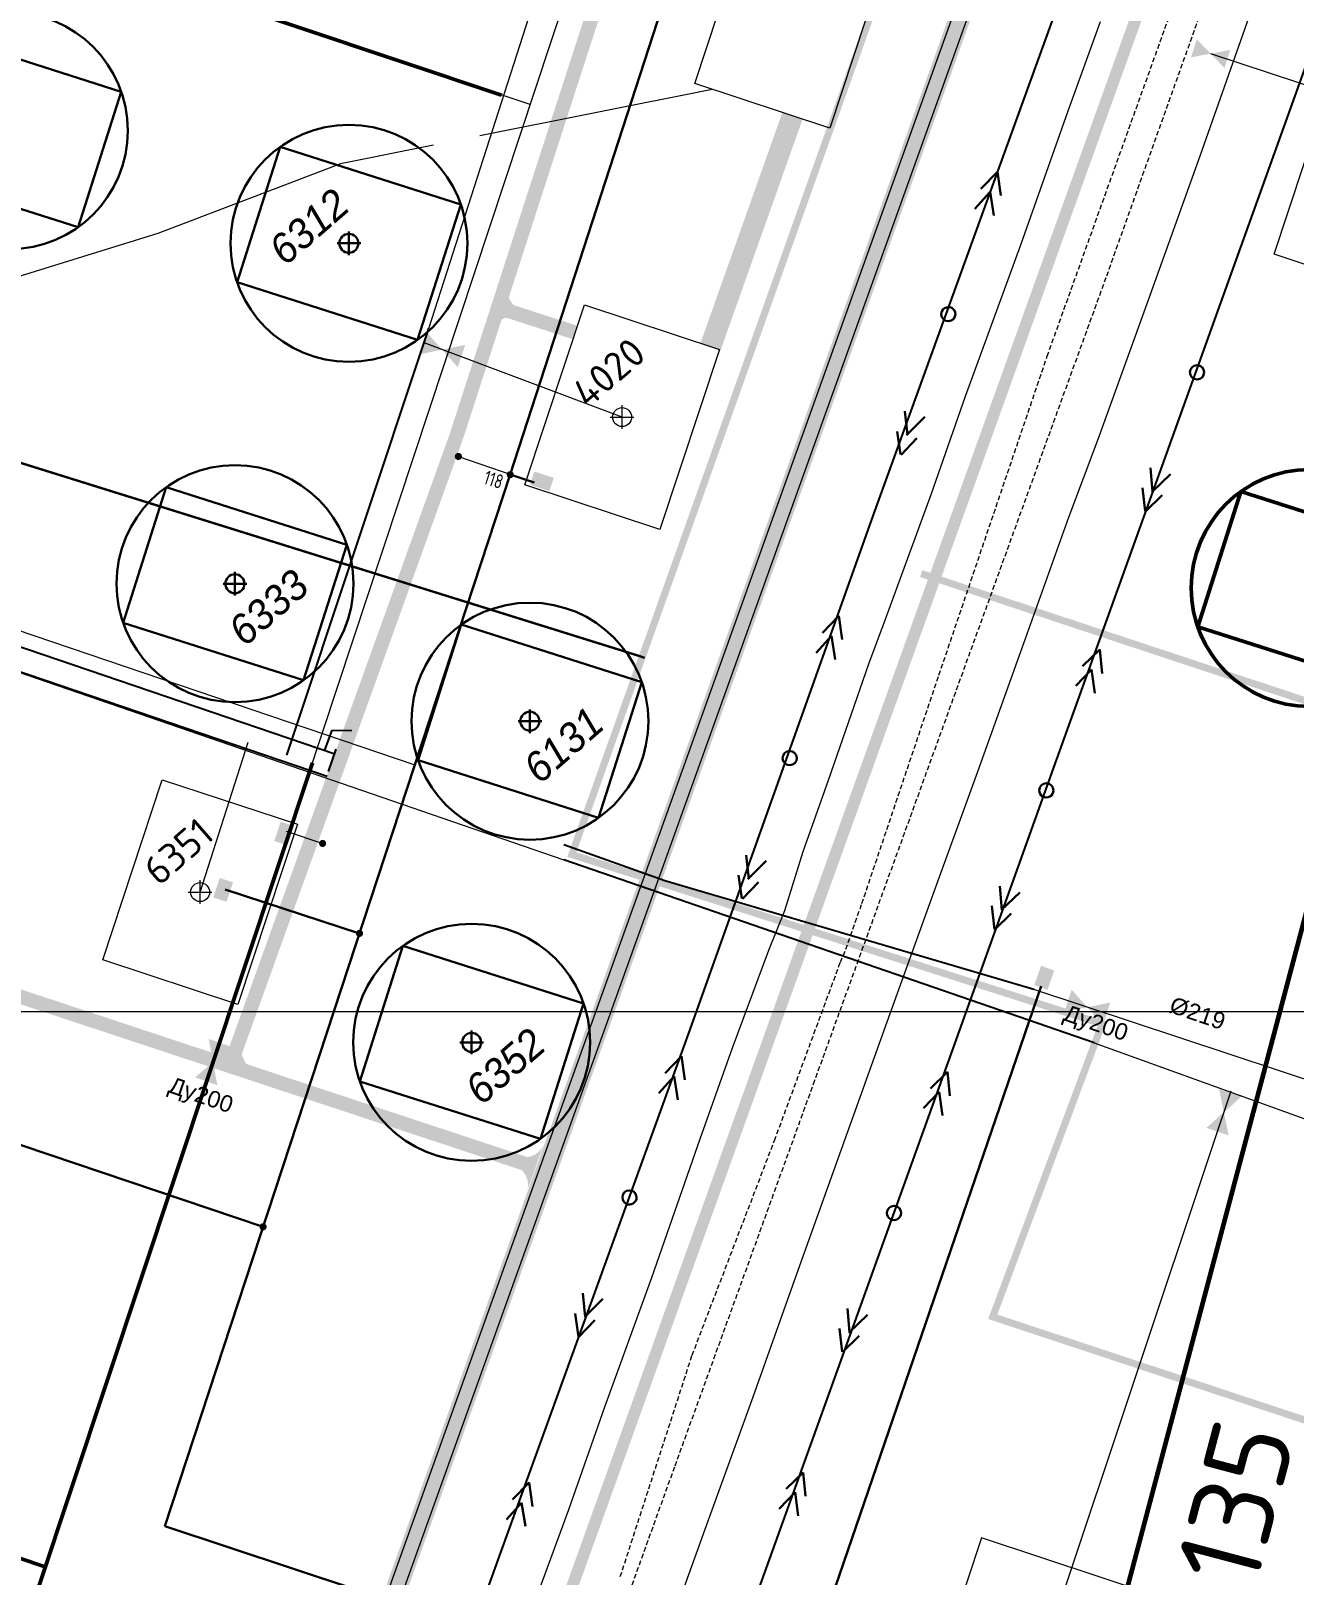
# Model space of a CAD drawing. Header units: millimetres. Extents: x 519 to 9564855, y -810 to 5021775.
# Drawn here: x 9522351 to 9522884, y 5000762 to 5001414 of the extents above; entities that cross this region are included whole.
import ezdxf
from ezdxf.enums import TextEntityAlignment as Align

# ---------------------------------------------------------------- set-up
doc = ezdxf.new("R2010")
doc.units = ezdxf.units.MM
doc.header["$LTSCALE"] = 2
doc.header["$MEASUREMENT"] = 0
doc.header["$PDMODE"] = 2
doc.header["$PDSIZE"] = 5
for name, pattern in [('1', [0]), ('92051501$0$GROUND1', [60, 50, -10]), ('92051501$0$GROUND2', [35, 25, -10]), ('DASHED2', [9.525, 6.35, -3.175]), ('Podzemka', [5, 2, -1, 2])]:
    doc.linetypes.add(name, pattern=pattern)
for name, color, linetype, lineweight in [('200 скв. на 2010 год', 61, 'Continuous', 0), ('WELLS(drilled after 2000y)', 6, 'Continuous', 40), ('Водопровод', 5, 'Continuous', 30), ('Новый водовод', 5, 'g_122_vpr', 30), ('Оптиковолоконный кабель', 220, 'CAB6', 20), ('Скважины на 2026', 222, 'Continuous', 50), ('Скважины от Геологов', 253, 'Continuous', 30), ('СНГ_трубопроводы', 244, 'Continuous', 50), ('Эл.низ', 1, 'Continuous', 13), ('Электро', 1, 'Continuous', 30), ('Электроснаб', 1, 'Continuous', 18), ('Электроснабжене', 1, 'Continuous', 18)]:
    doc.layers.add(name, color=color, linetype=linetype, lineweight=lineweight)
for name, color, linetype in [('AL_PIP_CRUDE OIL', 210, 'Continuous'), ('Existing roads', 41, 'Continuous'), ('GRID_PULKOVO', 7, 'Continuous'), ('OilColl&Flowlines', 3, 'Continuous'), ('ROAD_ASF', 9, 'Continuous'), ('ROAD_FIELD', 255, '92051501$0$GROUND2'), ('ROAD_GROUND', 9, 'Continuous'), ('SEA_COST', 4, 'Continuous'), ('stage 7.frame', 7, 'Continuous'), ('Координаты', 7, 'Continuous'), ('МГ-земельный участок', 7, 'Continuous'), ('Скважины 2017г', 221, 'Continuous'), ('Скважины на 2013 год.', 21, '1'), ('Скважины на 2014 год', 70, 'Continuous'), ('Эл.выс.', 1, 'Continuous')]:
    doc.layers.add(name, color=color, linetype=linetype)
doc.styles.add('92051501$0$STANDARD', font='simplex.shx')
doc.styles.add('Arial', font='arial.ttf', dxfattribs={"height": 30})
doc.styles.add('Elect', font='isocpeur.ttf')
doc.styles.add('Line_GUGK', font='')
doc.styles.get("Standard").update_dxf_attribs({"font": 'isocpeur.ttf', "width": 0.5})
doc.styles.get('Line_GUGK').set_extended_font_data('Bm431', italic=True)
doc.linetypes.add('CAB', pattern='A,0.7,-0.43403,["K",Standard,S=0.9,R=0,X=-0.4,Y=-0.3],-0.8', length=1.93403)
doc.linetypes.add('CAB6', pattern='A,0.9,-0.9,["6",Standard,S=0.9,R=0,X=-0.8,Y=-0.4],11', length=12.8)
doc.linetypes.add('g_122_vpr', pattern='A,2,-2,3,-0.6,["Впр",Line_GUGK,S=2,R=0,X=0,Y=-1],-6.4,3,-2,8,-2,8,-2,6', length=45)
doc.linetypes.add('WTR_LINE', pattern='A,0.5,-0.2,["W",92051501$0$STANDARD,S=0.1,R=0,X=-0.1,Y=-0.05],-0.05', length=0.75)

msp = doc.modelspace()

# ---------------------------------------------------------------- hatches: boundary and pattern name
at = {"layer": 'Existing roads', "lineweight": 0}
h = msp.add_hatch(color=256, dxfattribs=at)
h.paths.add_polyline_path([(9522555.47472, 5001295.09199), (9522555.94246, 5001296.72192, -0.155118741), (9522550.99121, 5001306.04848), (9522548.09791, 5001297.53925)])
h.paths.add_polyline_path([(9522555.02511, 5001293.52525), (9522555.47472, 5001295.09199), (9522548.09791, 5001297.53925), (9522545.12334, 5001288.791, -0.161550784)])
h = msp.add_hatch(color=256, dxfattribs=at)
edge = h.paths.add_edge_path()
edge.add_line((9522560.55076, 5000938.63161), (9522471.90229, 5000967.96379))
edge.add_line((9522471.90229, 5000967.96379), (9522451.01595, 5000974.8747))
edge.add_line((9522451.01595, 5000974.8747), (9522322.25128, 5001017.4806))
edge.add_arc((9522322.87954, 5001019.37935), 2, 161.69155595, 251.69155596, ccw=False)
edge.add_line((9522320.98078, 5001020.00762), (9522317.83946, 5001010.51383))
edge.add_arc((9522319.73822, 5001009.88556), 2, 71.69155597, 161.69155597, ccw=False)
edge.add_line((9522320.36648, 5001011.78432), (9522558.14489, 5000933.10775))
edge.add_arc((9522552.20881, 5000926.88588), 8.59935, -22.4720387, 46.34664439, ccw=False)
edge.add_line((9522560.15518, 5000923.59893), (9522567.58717, 5000944.31285))
edge.add_arc((9522559.42357, 5000947.22572), 8.66771, 277.47221486, 340.36301355, ccw=False)
h = msp.add_hatch(color=256, dxfattribs=at)
h.paths.add_polyline_path([(9522437.73356, 5000985.50469), (9522436.10363, 5000985.97243, -0.155118741), (9522426.77707, 5000981.02118), (9522435.28629, 5000978.12788)])
h.paths.add_polyline_path([(9522439.3003, 5000985.05508), (9522437.73356, 5000985.50469), (9522435.28629, 5000978.12788), (9522444.03455, 5000975.15331, -0.161550784)])
at = {"layer": 'Электро'}
for points in [[(9522563.4574, 5001227.81728), (9522561.65826, 5001222.18624), (9522569.86754, 5001219.56334), (9522571.66668, 5001225.19438)], [(9522774.49887, 5001011.15351), (9522780.08107, 5001009.2081), (9522782.91721, 5001017.34617), (9522777.33501, 5001019.29158)]]:
    msp.add_hatch(color=256, dxfattribs=at).paths.add_polyline_path(points)
at = {"layer": 'Электро', "ltscale": 0.5}
msp.add_hatch(color=256, dxfattribs=at).paths.add_polyline_path([(9522427.9592, 5001048.17421), (9522433.57143, 5001046.31722), (9522436.27866, 5001054.49908), (9522430.66643, 5001056.35606)])
at = {"layer": 'Электроснаб', "linetype": 'ByBlock', "lineweight": 0}
for points in [[(9522563.4574, 5001227.81728), (9522561.65826, 5001222.18624), (9522569.86754, 5001219.56334), (9522571.66668, 5001225.19438)], [(9522774.49887, 5001011.15351), (9522780.08107, 5001009.2081), (9522782.91721, 5001017.34617), (9522777.33501, 5001019.29158)]]:
    msp.add_hatch(color=1, dxfattribs=at).paths.add_polyline_path(points)
at = {"layer": 'Электроснаб', "linetype": 'ByBlock', "lineweight": 0, "ltscale": 0.5}
msp.add_hatch(color=1, dxfattribs=at).paths.add_polyline_path([(9522453.71627, 5001071.96074), (9522459.3285, 5001070.10376), (9522462.03573, 5001078.28562), (9522456.4235, 5001080.1426)])
at = {"layer": 'Электроснабжене', "linetype": 'ByBlock', "lineweight": 0}
for points in [[(9522563.4574, 5001227.81728), (9522561.65826, 5001222.18624), (9522569.86754, 5001219.56334), (9522571.66668, 5001225.19438)], [(9522774.49887, 5001011.15351), (9522780.08107, 5001009.2081), (9522782.91721, 5001017.34617), (9522777.33501, 5001019.29158)]]:
    msp.add_hatch(color=1, dxfattribs=at).paths.add_polyline_path(points)
at = {"layer": 'Электроснабжене', "linetype": 'ByBlock', "lineweight": 0, "ltscale": 0.5}
msp.add_hatch(color=1, dxfattribs=at).paths.add_polyline_path([(9522453.71627, 5001071.96074), (9522459.3285, 5001070.10376), (9522462.03573, 5001078.28562), (9522456.4235, 5001080.1426)])

# ---------------------------------------------------------------- linework, layer by layer
at = {"layer": 'AL_PIP_CRUDE OIL', "lineweight": 60, "const_width": 5}
msp.add_lwpolyline([(9523408.96955, 5008589.07215), (9522866.96955, 5008436.07215), (9522326.96955, 5007087.07215), (9522313.96594, 5006750.08943), (9522363.50455, 5006330.19015), (9523532.73502, 5003851.53167), (9523509.9659, 5003501.17422), (9523544.63322, 5003488.85485), (9523203.95221, 5002551.92724), (9523207.94138, 5002504.46778), (9521587.24018, 4997999.63007), (9523708.12981, 4995731.08727), (9526814.15531, 4995451.17542), (9528489.4409, 4995215.37355), (9528594.43514, 4995358.95224), (9530593.64001, 4995059.64331), (9530879.24426, 4994914.43479), (9530977.35799, 4994842.68501), (9531002.94658, 4994841.81396), (9531002.94658, 4994841.81396), (9531002.94648, 4994841.81391)], dxfattribs=at)
at = {"layer": 'Existing roads', "color": 8}
for p, q in [((9521812.41168, 5001324.93274, 2.46753), (9522475.99484, 5001099.33144, -19.00934)), ((9522173.38093, 5001212.7744, -9.16162), (9522479.21215, 5001108.79961, -19.05985))]:
    msp.add_line(p, q, dxfattribs=at)
at = {"layer": 'Existing roads', "linetype": 'ByBlock', "lineweight": 0, "const_width": 6, "flags": 128}
for points in [[(9522530.5957, 5001242.76622), (9522781.10905, 5002016.92933)], [(9522580.31287, 5001286.6009), (9522548.14829, 5001297.00911)], [(9522530.5957, 5001242.76622), (9522435.34571, 5000977.98608)]]:
    msp.add_lwpolyline(points, dxfattribs=at)
at = {"layer": 'GRID_PULKOVO', "lineweight": 0}
msp.add_line((9519000, 5001000), (9533000, 5001000), dxfattribs=at)
at = {"layer": 'OilColl&Flowlines', "linetype": 'ByBlock', "lineweight": 0}
for p, q in [((9522518.99012, 5001288.22242, -26.066), (9522754.81798, 5002023.42241)), ((9521813.95534, 5001325.99438, 2.37346), (9522575.97735, 5001064.06201)), ((9522600.5, 5001250.8), (9522516.92887, 5001282.07468, -26.066)), ((9522799.78042, 5000986.75038), (9524065.21851, 5000529.78924)), ((9522849.63878, 5000943.07438), (9522857.56069, 5000966.53843)), ((9522780.8, 5000736.9), (9522849.63878, 5000943.07438))]:
    msp.add_line(p, q, dxfattribs=at)
at = {"layer": 'OilColl&Flowlines', "color": 3, "lineweight": 0}
msp.add_line((9522848.91722, 5001404.11817), (9523334.12601, 5001244.73593), dxfattribs=at)
msp.add_line((9522848.91722, 5001404.11817), (9523334.12601, 5001244.73593), dxfattribs=at)
at = {"layer": 'OilColl&Flowlines', "linetype": 'ByBlock', "lineweight": -2, "ltscale": 50}
msp.add_line((9522459.01687, 5001108.13404, -13.50053), (9522518.99012, 5001288.22242, -26.066), dxfattribs=at)
at = {"layer": 'OilColl&Flowlines'}
for p, q in [((9522618.49596, 5001055.17873), (9522575.9493, 5001070.4107)), ((9522799.78042, 5000986.75038), (9522575.97735, 5001064.06201)), ((9522774.28292, 5001009.29588), (9522618.49596, 5001055.17873))]:
    msp.add_line(p, q, dxfattribs=at)
at = {"layer": 'OilColl&Flowlines', "color": 3, "lineweight": 0}
msp.add_lwpolyline([(9522855.97064, 5001401.86386, 8, 0, 0), (9522848.91722, 5001404.11817, 0, 8, 0), (9522841.85834, 5001406.37421, 8, 8, 0)], format="xyseb", dxfattribs=at)
msp.add_lwpolyline([(9522855.97064, 5001401.86386, 8, 0, 0), (9522848.91722, 5001404.11817, 0, 8, 0), (9522841.85834, 5001406.37421, 8, 8, 0)], format="xyseb", dxfattribs=at)
at = {"layer": 'OilColl&Flowlines', "linetype": 'ByBlock', "lineweight": 0}
for points in [[(9522517.93339, 5001286.64249, -23.69234), (9522524.53914, 5001279.2267, -23.69234), (9522514.81401, 5001277.21385, -23.69234)], [(9522534.26428, 5001281.23955, -23.69234), (9522531.14489, 5001271.81091, -23.69234), (9522524.53914, 5001279.2267, -23.69234)], [(9522856.50602, 5000947.79103), (9522847.07749, 5000950.91076), (9522854.49352, 5000957.51624)]]:
    msp.add_solid(points, dxfattribs=at)
at = {"layer": 'OilColl&Flowlines', "color": 5, "linetype": 'ByBlock', "lineweight": 0}
for points in [[(9522435.38275, 5000985.19181), (9522426.01292, 5000988.48363), (9522427.84703, 5000978.72321)], [(9522429.68114, 5000968.96278), (9522427.84703, 5000978.72321), (9522420.31131, 5000972.25461)]]:
    msp.add_solid(points, dxfattribs=at)
at = {"layer": 'OilColl&Flowlines', "color": 3, "lineweight": 0}
msp.add_solid([(9522861.90955, 5000964.12172), (9522854.49352, 5000957.51624), (9522852.48102, 5000967.24145)], dxfattribs=at)
at = {"layer": 'ROAD_ASF', "lineweight": 0}
for points in [[(9521737.23529, 4997056.36456), (9521526.30791, 4997406.20512), (9521491.42617, 4997522.40996), (9521494.64376, 4997784.54227), (9521557.42562, 4998123.62451), (9523181.91284, 5002651.278), (9523567.30412, 5002471.17809), (9525869.16882, 5001381.54446), (9525963.92258, 5001333.47903), (9526128.60686, 5001261.79325), (9526517.55757, 5001074.97311), (9527241.30336, 5000725.10977), (9527302.0959, 5000699.32947), (9527474.32311, 5000617.56906), (9528116.89056, 5000310.63684)], [(9521742.137, 4997059.855), (9521531.837, 4997408.655), (9521497.437, 4997523.255), (9521500.637, 4997783.955), (9521563.237, 4998122.055), (9523185.337, 5002643.055), (9523564.737, 5002465.755), (9525866.52759, 5001376.15646), (9525961.36584, 5001328.04817), (9526126.10975, 5001256.33643), (9526514.94624, 5001069.57117), (9527238.82495, 5000719.64358), (9527299.637, 5000693.855), (9527471.737, 5000612.155), (9528114.237, 5000305.255)]]:
    msp.add_lwpolyline(points, dxfattribs=at)
at = {"layer": 'ROAD_FIELD', "color": 8, "linetype": '92051501$0$GROUND1', "lineweight": 0}
msp.add_lwpolyline([(9522638.58262, 5001389.07384), (9522638.537, 5001389.055), (9522481.64981, 5001357.63068), (9522404.537, 5001328.255), (9522135.437, 5001244.855), (9521999.137, 5001200.055), (9521911.537, 5001172.655), (9521835.32632, 5001156.93158), (9521699.937, 5001124.355), (9521619.937, 5001137.955), (9521566.037, 5001137.055), (9521485.137, 5001121.155), (9521432.737, 5001019.455)], dxfattribs=at)
at = {"layer": 'ROAD_GROUND', "color": 8, "lineweight": 0, "const_width": 9}
msp.add_lwpolyline([(9521739.68614, 4997058.10978), (9521529.07245, 4997407.43006), (9521494.43159, 4997522.83248), (9521497.64038, 4997784.24863), (9521560.33131, 4998122.83976), (9523183.62492, 5002647.1665), (9523566.02728, 5002468.46336), (9525867.84821, 5001378.85046), (9525962.64421, 5001330.7636), (9526127.3583, 5001259.06484), (9526516.25529, 5001072.2705), (9527240.06415, 5000722.37668), (9527300.86645, 5000696.59224), (9527473.0333, 5000614.86048), (9528115.56378, 5000307.94592)], dxfattribs=at)
at = {"layer": 'SEA_COST', "color": 253, "lineweight": 0, "ltscale": 0.1, "true_color": 0xacadaf, "const_width": 9, "flags": 128}
msp.add_lwpolyline([(9522637.86488, 5001280.57721), (9522672.4189, 5001377.87803)], dxfattribs=at)
at = {"layer": 'WELLS(drilled after 2000y)', "color": 0, "linetype": 'ByBlock', "lineweight": 0, "elevation": 0, "flags": 128}
msp.add_lwpolyline([(9522641.56634, 5001279.35246), (9522616.42576, 5001203.37194), (9522559.44036, 5001222.22737), (9522584.58094, 5001298.2079)], close=True, dxfattribs=at)
at = {"layer": 'WELLS(drilled after 2000y)', "color": 0, "linetype": 'ByBlock', "lineweight": 0}
msp.add_lwpolyline([(9522733.38202, 5000720.97759), (9522809.36254, 5000695.83701), (9522828.21798, 5000752.82241), (9522752.23745, 5000777.96299)], close=True, dxfattribs=at)
msp.add_circle((9522600.5, 5001250.8), 4, dxfattribs=at)
at = {"layer": 'WELLS(drilled after 2000y)', "color": 0, "linetype": 'ByBlock', "lineweight": 0, "ltscale": 80}
msp.add_point((9522600.5, 5001250.8), dxfattribs=at)
at = {"layer": 'Водопровод', "linetype": 'Podzemka', "lineweight": 0, "ltscale": 0.5}
for points in [[(9523287.57403, 5002560.18314), (9523267.74785, 5002519.19376), (9523213.7992, 5002448.85055), (9522925.75003, 5001648.31239), (9522804.67134, 5001309.53515), (9522681.72707, 5000970.89784), (9522622.59147, 5000807.85975), (9522513.00737, 5000504.47537), (9522403.94187, 5000200.85612), (9522254.80091, 4999779.05222), (9522178.51673, 4999560.22213), (9522137.14645, 4999446.58254), (9522097.24809, 4999335.61045), (9521983.01089, 4999027.64625), (9521905.71837, 4998818.33445), (9521836.21669, 4998606.06054), (9521625.75636, 4998013.62134), (9521655.21382, 4997975.84167), (9521809.05861, 4997801.17492), (9522321.28486, 4997251.24444)], [(9522599.74394, 5000761.63315), (9522630.0643, 5000855.05802), (9522664.82085, 5000945.62265), (9522692.65785, 5001020.81447), (9522694.97943, 5001026.3152), (9522701.72632, 5001045.59986), (9522734.24581, 5001141.9798), (9522779.9178, 5001276.44575), (9522841.94445, 5001448.98665), (9522894.26159, 5001591.99571), (9522916.86256, 5001654.38056), (9522948.39366, 5001740.17434), (9522981.75401, 5001832.83426), (9523006.51815, 5001900.85634), (9523034.00347, 5001978.42048), (9523062.87913, 5002057.75748), (9523088.31621, 5002125.67438)]]:
    msp.add_lwpolyline(points, dxfattribs=at)
at = {"layer": 'Координаты'}
for p, q in [((9522475.03286, 5001110.22046, -18.92459), (9522478.07933, 5001118.68917, -18.92459)), ((9522478.07933, 5001118.68917, -18.92459), (9522486.45711, 5001118.62066, -6.4824)), ((9522476.61152, 5001101.2703, -21.3828), (9522479.82882, 5001110.73848, -21.43331))]:
    msp.add_line(p, q, dxfattribs=at)
at = {"layer": 'МГ-земельный участок', "color": 0, "linetype": 'DASHED2', "lineweight": 25, "ltscale": 5, "const_width": 2}
msp.add_lwpolyline([(9522167.80801, 4999999.48247), (9521654, 5002362), (9522840, 5002532), (9525642, 5002155), (9528521, 5002235), (9531281, 5003464), (9533105, 5001043), (9546614, 4998215), (9544978, 4995525), (9543652, 4996420), (9539605, 4995735), (9529554.6705, 4998798.09585), (9529554.71722, 4998845.23995), (9529525.402, 4998845.269), (9529525.36994, 4998882.97318), (9529309.91997, 4998882.84552), (9526935, 5000017), (9526935, 4999132), (9522906, 5001105), (9522683.367, 5000265.06642), (9522496, 5000315)], close=True, dxfattribs=at)
at = {"layer": 'Новый водовод', "color": 5, "linetype": 'WTR_LINE', "lineweight": 0, "ltscale": 40}
for points, const_width in [([(9522948.4, 5002102.54), (9522579.30404, 5001066.25219), (9522803.12057, 5000994.80708), (9522756.95, 5000871.24), (9524314.11, 5000356)], 3), ([(9522288.28, 5001249.69), (9522608.14, 5001149.88), (9522610.03944, 5001149.20585)], 1), ([(9522726.76162, 5001184.77028), (9524258.65271, 5000677.86962)], 3)]:
    msp.add_lwpolyline(points, dxfattribs=dict(at, const_width=const_width))
at = {"layer": 'Оптиковолоконный кабель', "color": 6, "linetype": 'CAB', "lineweight": 0, "elevation": -25.9952}
msp.add_lwpolyline([(9522802.22672, 5001417.52871), (9522788.67179, 5001379.90099), (9522768.6166, 5001323.3547), (9522745.27471, 5001259.49473), (9522730.79234, 5001217.9437), (9522716.29624, 5001178.52666), (9522711.47776, 5001165.38285), (9522704.53313, 5001146.62547), (9522687.4252, 5001097.52446), (9522676.76837, 5001067.3549), (9522669.06859, 5001042.49165), (9522662.2948, 5001025.8044), (9522646.9458, 5000984.5079), (9522633.35172, 5000946.204), (9522612.96139, 5000887.67882), (9522593.13825, 5000833.18689), (9522577.88135, 5000789.7992), (9522562.63892, 5000748.53659)], dxfattribs=at)
at = {"layer": 'Скважины 2017г', "color": 3, "linetype": 'ByBlock', "lineweight": 0, "ltscale": 50}
msp.add_line((9522422.4, 5001050.4), (9522442.70016, 5001113.6878, -11.78146), dxfattribs=at)
at = {"layer": 'Скважины 2017г', "color": 0, "linetype": 'ByBlock', "lineweight": 0}
msp.add_lwpolyline([(9522406.43035, 5001097.80209), (9522463.4345, 5001079.00345), (9522438.36965, 5001002.99791), (9522381.3655, 5001021.79655), (9522406.43035, 5001097.80209)], dxfattribs=at)
msp.add_circle((9522422.4, 5001050.4), 4, dxfattribs=at)
msp.add_point((9522422.4, 5001050.4), dxfattribs=at)
at = {"layer": 'Скважины на 2013 год.', "color": 3, "linetype": 'ByBlock', "lineweight": 0, "ltscale": 5}
msp.add_line((9522776.69642, 5002032.52383), (9522429.09954, 5000982.00733), dxfattribs=at)
at = {"layer": 'Скважины на 2014 год', "color": 0, "linetype": 'ByBlock', "lineweight": 0}
for points in [[(9522688.12241, 5001372.68202), (9522631.13701, 5001391.53745), (9522656.27759, 5001467.51798), (9522713.26299, 5001448.66255), (9522688.12241, 5001372.68202)], [(9522901.61717, 5001310.95478), (9522875.70696, 5001319.528), (9522894.5624, 5001376.51339), (9522928.30146, 5001365.34975)]]:
    msp.add_lwpolyline(points, dxfattribs=at)
at = {"layer": 'Скважины на 2026', "color": 244, "lineweight": 0}
for p, q in [((9522561.66219, 5001382.64168), (9521741.44782, 5001656.68862)), ((9521541.17485, 5001041.50727), (9522357.0491, 5000765.76995)), ((9522427.84703, 5000978.72321), (9522353.86521, 5000756.19314))]:
    msp.add_line(p, q, dxfattribs=at)
at = {"layer": 'Скважины на 2026', "color": 244, "lineweight": 50}
for p, q in [((9522549.63153, 5001386.66131), (9521741.44782, 5001656.68862)), ((9522469.82775, 5001104.99709), (9522353.86521, 5000756.19314)), ((9521541.17485, 5001041.50727), (9522357.0491, 5000765.76995))]:
    msp.add_line(p, q, dxfattribs=at)
at = {"layer": 'Скважины на 2026', "linetype": 'ByBlock', "ltscale": 50}
msp.add_lwpolyline([(9522843.47913, 5001162.26257), (9522919.70178, 5001137.97044), (9522937.92087, 5001195.13743), (9522861.69822, 5001219.42956)], close=True, dxfattribs=at)
msp.add_circle((9522890.7, 5001178.7), 50, dxfattribs=at)
at = {"layer": 'Скважины от Геологов', "linetype": 'ByBlock', "ltscale": 50}
for points in [[(9522294.67724, 5001355.16603), (9522370.89989, 5001330.8739), (9522389.11899, 5001388.04089), (9522312.89633, 5001412.33302)], [(9522437.97535, 5001307.66949), (9522514.198, 5001283.37736), (9522532.4171, 5001340.54435), (9522456.19445, 5001364.83648)], [(9522389.87913, 5001164.06257), (9522466.10178, 5001139.77044), (9522484.32087, 5001196.93743), (9522408.09822, 5001221.22956)], [(9522514.37913, 5001106.06257), (9522590.60178, 5001081.77044), (9522608.82087, 5001138.93743), (9522532.59822, 5001163.22956)], [(9522489.77913, 5000970.56257), (9522566.00178, 5000946.27044), (9522584.22087, 5001003.43743), (9522507.99822, 5001027.72956)]]:
    msp.add_lwpolyline(points, close=True, dxfattribs=at)
for centre, radius in [((9522341.9, 5001371.6), 50), ((9522485.19811, 5001324.10346), 50), ((9522485.19811, 5001324.10346), 4), ((9522437.1, 5001180.5), 50), ((9522437.1, 5001180.5), 4), ((9522561.6, 5001122.5), 50), ((9522561.6, 5001122.5), 4), ((9522537, 5000987), 50), ((9522537, 5000987), 4)]:
    msp.add_circle(centre, radius, dxfattribs=at)
for p in [(9522485.2, 5001324.1), (9522437.1, 5001180.5), (9522561.6, 5001122.5), (9522537, 5000987)]:
    msp.add_point(p, dxfattribs=at)
at = {"layer": 'СНГ_трубопроводы', "color": 3, "lineweight": 0, "ltscale": 2}
msp.add_line((9525355.89444, 5000155.26135), (9522774.28292, 5001009.29588), dxfattribs=at)
for points in [[(9522790.26566, 5001009.23939), (9522796.87114, 5001001.82337), (9522787.14593, 5000999.81087)], [(9522806.59635, 5001003.83587), (9522803.47662, 5000994.40734), (9522796.87114, 5001001.82337)]]:
    msp.add_solid(points, dxfattribs=at)
at = {"layer": 'Эл.выс.'}
for points, elevation in [([(9521604.86126, 4998117.72308), (9521684.1909, 4998339.2676), (9521763.547, 4998559.9369), (9521843.223, 4998780.9793), (9521922.7179, 4999002.1354), (9522001.974, 4999222.9619), (9522081.8249, 4999444.4028), (9522161.2728, 4999665.769), (9522240.6849, 4999886.6267), (9522310.5842, 5000110.2282), (9522390.0936, 5000330.2422), (9522469.9361, 5000551.4153), (9522549.5334, 5000772.2927), (9522629.2933, 5000992.4476), (9522707.1939, 5001211.0738), (9522788.0615, 5001434.5367), (9522869.326, 5001661.0385), (9522948.8991, 5001882.0749), (9523026.2995, 5002098.9255), (9523106.7052, 5002321.5763), (9523185.8638, 5002540.6309), (9523265.9766, 5002762.2719), (9523345.6545, 5002983.7411), (9523424.7203, 5003203.229)], -24.6849), ([(9522387.0851, 5000001.359), (9522438.538, 5000144.8069), (9522488.961, 5000285.2977), (9522539.8691, 5000427.2023), (9522590.1021, 5000566.5384), (9522639.6762, 5000704.6895), (9522691.5506, 5000848.9462), (9522739.4819, 5000982.4573), (9522783.9828, 5001106.4494), (9522825.2203, 5001221.0403), (9522872.1188, 5001351.4576), (9522920.1567, 5001485.6248), (9522967.9074, 5001618.1487), (9523014.9239, 5001749.2005), (9523061.8452, 5001879.4431), (9523108.5298, 5002009.7799), (9523155.6865, 5002141.0086)], -25.1388)]:
    msp.add_lwpolyline(points, dxfattribs=dict(at, elevation=elevation))
at = {"layer": 'Эл.низ', "elevation": -26.4921}
msp.add_lwpolyline([(9522617.9982, 5000732.8154), (9522636.8815, 5000785.1932), (9522655.8283, 5000837.445), (9522674.1468, 5000888.9295), (9522692.9667, 5000941.5127), (9522712.3851, 5000995.6741), (9522731.6451, 5001049.1496), (9522750.6028, 5001101.2887), (9522770.1183, 5001155.404), (9522789.1106, 5001208.5751), (9522789.1106, 5001208.5751), (9522801.4625, 5001241.5269), (9522822.6397, 5001300.2444), (9522844.4626, 5001361.0407), (9522866.8075, 5001424.4413), (9522888.251, 5001484.4011)], dxfattribs=at)
at = {"layer": 'Электро', "ltscale": 0.5}
for p, q in [((9522553.31368, 5001226.51336, 0), (9522628.42008, 5001457.6671, 0)), ((9522407.45582, 5000782.92867, 0), (9522553.31368, 5001226.51336, 0)), ((9522553.31368, 5001226.51336, 0), (9522563.3324, 5001223.25808, 0)), ((9522432.92178, 5001051.43397, 0), (9522489.68067, 5001032.99189, 0)), ((9522669.64124, 5000696.23546, 0.0532), (9522777.33779, 5001010.69885, 0.0532)), ((9522448.97685, 5000909.20293, 0), (9522293.64899, 5000961.49161, 0)), ((9522407.45582, 5000782.92867, 0), (9522537.83101, 5000739.81932, 0))]:
    msp.add_line(p, q, dxfattribs=at)
at = {"layer": 'Электро'}
for p, q in [((9522759.01031, 5001354.29539, -24.6849), (9522751.99031, 5001347.10893, -24.6849)), ((9522760.33341, 5001344.22557, -24.6849), (9522759.01031, 5001354.29539, -24.6849)), ((9522749.34348, 5001338.67813, -24.6849), (9522755.8043, 5001345.79083, -24.6849)), ((9522755.8043, 5001345.79083, -24.6849), (9522757.44821, 5001335.87715, -24.6849)), ((9522720.91673, 5001243.29828, -24.6849), (9522719.83199, 5001253.28572, -24.6849)), ((9522720.59592, 5001243.14214, -24.6849), (9522728.33997, 5001250.87941, -24.6849)), ((9522718.03152, 5001234.94986, -24.6849), (9522716.62599, 5001244.78116, -24.6849)), ((9522718.2699, 5001234.86748, -24.6849), (9522724.96909, 5001241.89779, -24.6849)), ((9522824.37918, 5001219.30985, -25.1388), (9522823.58962, 5001229.32495, -25.1388)), ((9522824.0539, 5001219.16324, -25.1388), (9522832.02289, 5001226.66863, -25.1388)), ((9522821.2489, 5001211.0502, -25.1388), (9522820.13406, 5001220.91868, -25.1388)), ((9522821.48473, 5001210.96082, -25.1388), (9522828.38845, 5001217.79039, -25.1388)), ((9522692.05437, 5001167.00386, -24.6849), (9522685.03437, 5001159.8174, -24.6849)), ((9522693.37747, 5001156.93404, -24.6849), (9522692.05437, 5001167.00386, -24.6849)), ((9522682.38754, 5001151.3866, -24.6849), (9522688.84836, 5001158.49929, -24.6849)), ((9522688.84836, 5001158.49929, -24.6849), (9522690.49227, 5001148.58562, -24.6849)), ((9522802.12736, 5001152.75843, -25.1388), (9522794.89836, 5001145.78225, -25.1388)), ((9522803.15275, 5001142.65396, -25.1388), (9522802.12736, 5001152.75843, -25.1388)), ((9522792.00392, 5001137.43322, -25.1388), (9522798.6718, 5001144.35218, -25.1388)), ((9522798.6718, 5001144.35218, -25.1388), (9522800.02247, 5001134.39431, -25.1388)), ((9522653.96079, 5001056.00675, -24.6849), (9522652.87606, 5001065.99419, -24.6849)), ((9522653.63998, 5001055.85061, -24.6849), (9522661.38403, 5001063.58788, -24.6849)), ((9522651.07559, 5001047.65833, -24.6849), (9522649.67005, 5001057.48963, -24.6849)), ((9522651.31396, 5001047.57595, -24.6849), (9522658.01315, 5001054.60626, -24.6849)), ((9522760.77514, 5001042.9337, -25.1388), (9522759.98559, 5001052.9488, -25.1388)), ((9522760.44987, 5001042.78709, -25.1388), (9522768.41885, 5001050.29248, -25.1388)), ((9522757.64486, 5001034.67405, -25.1388), (9522756.53003, 5001044.54253, -25.1388)), ((9522757.8807, 5001034.58467, -25.1388), (9522764.78442, 5001041.41424, -25.1388)), ((9522625.64188, 5000981.23246, -24.6849), (9522618.62187, 5000974.04601, -24.6849)), ((9522626.96498, 5000971.16264, -24.6849), (9522625.64188, 5000981.23246, -24.6849)), ((9522737.84965, 5000974.51418, -25.1388), (9522730.62066, 5000967.53799, -25.1388)), ((9522738.87505, 5000964.4097, -25.1388), (9522737.84965, 5000974.51418, -25.1388)), ((9522615.97505, 5000965.6152, -24.6849), (9522622.43586, 5000972.7279, -24.6849)), ((9522622.43586, 5000972.7279, -24.6849), (9522624.07977, 5000962.81422, -24.6849)), ((9522727.72621, 5000959.18896, -25.1388), (9522734.39409, 5000966.10792, -25.1388)), ((9522734.39409, 5000966.10792, -25.1388), (9522735.74476, 5000956.15005, -25.1388)), ((9522584.95045, 5000871.17653, -24.6849), (9522583.86572, 5000881.16397, -24.6849)), ((9522584.62964, 5000871.02038, -24.6849), (9522592.37369, 5000878.75766, -24.6849)), ((9522582.06525, 5000862.82811, -24.6849), (9522580.65971, 5000872.6594, -24.6849)), ((9522582.30362, 5000862.74573, -24.6849), (9522589.00281, 5000869.77604, -24.6849)), ((9522696.49744, 5000864.68944, -25.1388), (9522695.70788, 5000874.70454, -25.1388)), ((9522696.17216, 5000864.54283, -25.1388), (9522704.14115, 5000872.04823, -25.1388)), ((9522693.36716, 5000856.42979, -25.1388), (9522692.25232, 5000866.29827, -25.1388)), ((9522693.603, 5000856.34041, -25.1388), (9522700.50671, 5000863.16999, -25.1388)), ((9522676.94123, 5000805.61304, -25.1388), (9522669.71223, 5000798.63686, -25.1388)), ((9522677.96662, 5000795.50857, -25.1388), (9522676.94123, 5000805.61304, -25.1388)), ((9522561.32058, 5000801.31064, -24.6849), (9522554.30058, 5000794.12419, -24.6849)), ((9522562.64368, 5000791.24082, -24.6849), (9522561.32058, 5000801.31064, -24.6849)), ((9522551.65375, 5000785.69338, -24.6849), (9522558.11457, 5000792.80608, -24.6849)), ((9522558.11457, 5000792.80608, -24.6849), (9522559.75848, 5000782.8924, -24.6849)), ((9522666.81778, 5000790.28783, -25.1388), (9522673.48567, 5000797.20678, -25.1388)), ((9522673.48567, 5000797.20678, -25.1388), (9522674.83634, 5000787.24891, -25.1388))]:
    msp.add_line(p, q, dxfattribs=at)
at = {"layer": 'Электро', "ltscale": 0.0025, "const_width": 1.5, "elevation": 0}
msp.add_lwpolyline([(9522552.60038, 5001226.74512, 1), (9522554.02697, 5001226.2816, 1)], format="xyb", close=True, dxfattribs=at)
at = {"layer": 'Электро', "ltscale": 0.5, "const_width": 1.5, "elevation": 0}
msp.add_lwpolyline([(9522488.96738, 5001033.22365, 1), (9522490.39396, 5001032.76013, 1)], format="xyb", close=True, dxfattribs=at)
at = {"layer": 'Электро', "ltscale": 50, "const_width": 1.5, "elevation": 0}
msp.add_lwpolyline([(9522448.26356, 5000909.43469, 1), (9522449.69014, 5000908.97117, 1)], format="xyb", close=True, dxfattribs=at)
at = {"layer": 'Электро'}
for centre, start, end in [((9522738.21355, 5001294.21014, -24.6849), 1.53137391, 181.53137391), ((9522738.21355, 5001294.21014, -24.6849), 181.53137391, 1.53137391), ((9522843.17074, 5001269.68916, -25.1388), 179.84048841, 359.84048841), ((9522843.17074, 5001269.68916, -25.1388), 359.84048841, 179.84048841), ((9522671.25761, 5001106.91861, -24.6849), 1.5313737, 181.5313737), ((9522671.25761, 5001106.91861, -24.6849), 181.5313737, 1.5313737), ((9522779.5667, 5001093.31301, -25.1388), 179.84047875, 359.8404788), ((9522779.5667, 5001093.31301, -25.1388), 359.8404788, 179.84047875), ((9522603.62238, 5000921.5902, -24.6849), 1.53137369, 181.53137369), ((9522603.62238, 5000921.5902, -24.6849), 181.53137368, 1.53137371), ((9522715.289, 5000915.06875, -25.1388), 179.8404788, 359.8404788), ((9522715.289, 5000915.06875, -25.1388), 359.8404788, 179.8404788)]:
    msp.add_arc(centre, 3, start, end, dxfattribs=at)
at = {"layer": 'Электроснаб', "color": 1, "linetype": 'ByBlock', "lineweight": 0}
for p, q in [((9522759.01031, 5001354.29539, -24.6849), (9522751.99031, 5001347.10893, -24.6849)), ((9522760.33341, 5001344.22557, -24.6849), (9522759.01031, 5001354.29539, -24.6849)), ((9522749.34348, 5001338.67813, -24.6849), (9522755.8043, 5001345.79083, -24.6849)), ((9522755.8043, 5001345.79083, -24.6849), (9522757.44821, 5001335.87715, -24.6849)), ((9522720.91673, 5001243.29828, -24.6849), (9522719.83199, 5001253.28572, -24.6849)), ((9522720.59592, 5001243.14214, -24.6849), (9522728.33997, 5001250.87941, -24.6849)), ((9522718.03152, 5001234.94986, -24.6849), (9522716.62599, 5001244.78116, -24.6849)), ((9522718.2699, 5001234.86748, -24.6849), (9522724.96909, 5001241.89779, -24.6849)), ((9522824.37918, 5001219.30985, -25.1388), (9522823.58962, 5001229.32495, -25.1388)), ((9522824.0539, 5001219.16324, -25.1388), (9522832.02289, 5001226.66863, -25.1388)), ((9522821.2489, 5001211.0502, -25.1388), (9522820.13406, 5001220.91868, -25.1388)), ((9522821.48473, 5001210.96082, -25.1388), (9522828.38845, 5001217.79039, -25.1388)), ((9522692.05437, 5001167.00386, -24.6849), (9522685.03437, 5001159.8174, -24.6849)), ((9522693.37747, 5001156.93404, -24.6849), (9522692.05437, 5001167.00386, -24.6849)), ((9522682.38754, 5001151.3866, -24.6849), (9522688.84836, 5001158.49929, -24.6849)), ((9522688.84836, 5001158.49929, -24.6849), (9522690.49227, 5001148.58562, -24.6849)), ((9522802.12736, 5001152.75843, -25.1388), (9522794.89836, 5001145.78225, -25.1388)), ((9522803.15275, 5001142.65396, -25.1388), (9522802.12736, 5001152.75843, -25.1388)), ((9522792.00392, 5001137.43322, -25.1388), (9522798.6718, 5001144.35218, -25.1388)), ((9522798.6718, 5001144.35218, -25.1388), (9522800.02247, 5001134.39431, -25.1388)), ((9522653.96079, 5001056.00675, -24.6849), (9522652.87606, 5001065.99419, -24.6849)), ((9522653.63998, 5001055.85061, -24.6849), (9522661.38403, 5001063.58788, -24.6849)), ((9522651.07559, 5001047.65833, -24.6849), (9522649.67005, 5001057.48963, -24.6849)), ((9522651.31396, 5001047.57595, -24.6849), (9522658.01315, 5001054.60626, -24.6849)), ((9522760.77514, 5001042.9337, -25.1388), (9522759.98559, 5001052.9488, -25.1388)), ((9522760.44987, 5001042.78709, -25.1388), (9522768.41885, 5001050.29248, -25.1388)), ((9522757.64486, 5001034.67405, -25.1388), (9522756.53003, 5001044.54253, -25.1388)), ((9522757.8807, 5001034.58467, -25.1388), (9522764.78442, 5001041.41424, -25.1388)), ((9522625.64188, 5000981.23246, -24.6849), (9522618.62187, 5000974.04601, -24.6849)), ((9522626.96498, 5000971.16264, -24.6849), (9522625.64188, 5000981.23246, -24.6849)), ((9522737.84965, 5000974.51418, -25.1388), (9522730.62066, 5000967.53799, -25.1388)), ((9522738.87505, 5000964.4097, -25.1388), (9522737.84965, 5000974.51418, -25.1388)), ((9522615.97505, 5000965.6152, -24.6849), (9522622.43586, 5000972.7279, -24.6849)), ((9522622.43586, 5000972.7279, -24.6849), (9522624.07977, 5000962.81422, -24.6849)), ((9522727.72621, 5000959.18896, -25.1388), (9522734.39409, 5000966.10792, -25.1388)), ((9522734.39409, 5000966.10792, -25.1388), (9522735.74476, 5000956.15005, -25.1388)), ((9522584.95045, 5000871.17653, -24.6849), (9522583.86572, 5000881.16397, -24.6849)), ((9522584.62964, 5000871.02038, -24.6849), (9522592.37369, 5000878.75766, -24.6849)), ((9522582.06525, 5000862.82811, -24.6849), (9522580.65971, 5000872.6594, -24.6849)), ((9522582.30362, 5000862.74573, -24.6849), (9522589.00281, 5000869.77604, -24.6849)), ((9522696.49744, 5000864.68944, -25.1388), (9522695.70788, 5000874.70454, -25.1388)), ((9522696.17216, 5000864.54283, -25.1388), (9522704.14115, 5000872.04823, -25.1388)), ((9522693.36716, 5000856.42979, -25.1388), (9522692.25232, 5000866.29827, -25.1388)), ((9522693.603, 5000856.34041, -25.1388), (9522700.50671, 5000863.16999, -25.1388)), ((9522676.94123, 5000805.61304, -25.1388), (9522669.71223, 5000798.63686, -25.1388)), ((9522677.96662, 5000795.50857, -25.1388), (9522676.94123, 5000805.61304, -25.1388)), ((9522561.32058, 5000801.31064, -24.6849), (9522554.30058, 5000794.12419, -24.6849)), ((9522562.64368, 5000791.24082, -24.6849), (9522561.32058, 5000801.31064, -24.6849)), ((9522551.65375, 5000785.69338, -24.6849), (9522558.11457, 5000792.80608, -24.6849)), ((9522558.11457, 5000792.80608, -24.6849), (9522559.75848, 5000782.8924, -24.6849)), ((9522666.81778, 5000790.28783, -25.1388), (9522673.48567, 5000797.20678, -25.1388)), ((9522673.48567, 5000797.20678, -25.1388), (9522674.83634, 5000787.24891, -25.1388))]:
    msp.add_line(p, q, dxfattribs=at)
at = {"layer": 'Электроснаб', "color": 1, "linetype": 'ByBlock', "lineweight": 0, "ltscale": 0.5}
for p, q in [((9522669.64124, 5000696.23546, 0.0532), (9522777.33779, 5001010.69885, 0.0532)), ((9522448.97685, 5000909.20293, 0), (9522293.64899, 5000961.49161, 0)), ((9522407.45582, 5000782.92867, 0), (9522537.83101, 5000739.81932, 0))]:
    msp.add_line(p, q, dxfattribs=at)
at = {"layer": 'Электроснаб', "color": 1, "linetype": 'ByBlock', "lineweight": 0, "ltscale": 0.5, "const_width": 1.5, "elevation": 0}
msp.add_lwpolyline([(9522473.38944, 5001071.17444, 1), (9522474.81602, 5001070.71092, 1)], format="xyb", close=True, dxfattribs=at)
at = {"layer": 'Электроснаб', "color": 1, "lineweight": 0, "ltscale": 50, "const_width": 1.5, "elevation": 0}
msp.add_lwpolyline([(9522448.26356, 5000909.43469, 1), (9522449.69014, 5000908.97117, 1)], format="xyb", close=True, dxfattribs=at)
at = {"layer": 'Электроснаб', "color": 1, "linetype": 'ByBlock', "lineweight": 0}
for centre, start, end in [((9522738.21355, 5001294.21014, -24.6849), 1.53137391, 181.53137391), ((9522738.21355, 5001294.21014, -24.6849), 181.53137391, 1.53137391), ((9522843.17074, 5001269.68916, -25.1388), 179.84048841, 359.84048841), ((9522843.17074, 5001269.68916, -25.1388), 359.84048841, 179.84048841), ((9522671.25761, 5001106.91861, -24.6849), 1.5313737, 181.5313737), ((9522671.25761, 5001106.91861, -24.6849), 181.5313737, 1.5313737), ((9522779.5667, 5001093.31301, -25.1388), 179.84047875, 359.8404788), ((9522779.5667, 5001093.31301, -25.1388), 359.8404788, 179.84047875), ((9522603.62238, 5000921.5902, -24.6849), 1.53137369, 181.53137369), ((9522603.62238, 5000921.5902, -24.6849), 181.53137368, 1.53137371), ((9522715.289, 5000915.06875, -25.1388), 179.8404788, 359.8404788), ((9522715.289, 5000915.06875, -25.1388), 359.8404788, 179.8404788)]:
    msp.add_arc(centre, 3, start, end, dxfattribs=at)
at = {"layer": 'Электроснабжене', "color": 1, "linetype": 'ByBlock', "lineweight": 0}
for p, q in [((9522759.01031, 5001354.29539, -24.6849), (9522751.99031, 5001347.10893, -24.6849)), ((9522760.33341, 5001344.22557, -24.6849), (9522759.01031, 5001354.29539, -24.6849)), ((9522749.34348, 5001338.67813, -24.6849), (9522755.8043, 5001345.79083, -24.6849)), ((9522755.8043, 5001345.79083, -24.6849), (9522757.44821, 5001335.87715, -24.6849)), ((9522720.91673, 5001243.29828, -24.6849), (9522719.83199, 5001253.28572, -24.6849)), ((9522720.59592, 5001243.14214, -24.6849), (9522728.33997, 5001250.87941, -24.6849)), ((9522718.03152, 5001234.94986, -24.6849), (9522716.62599, 5001244.78116, -24.6849)), ((9522718.2699, 5001234.86748, -24.6849), (9522724.96909, 5001241.89779, -24.6849)), ((9522824.37918, 5001219.30985, -25.1388), (9522823.58962, 5001229.32495, -25.1388)), ((9522824.0539, 5001219.16324, -25.1388), (9522832.02289, 5001226.66863, -25.1388)), ((9522821.2489, 5001211.0502, -25.1388), (9522820.13406, 5001220.91868, -25.1388)), ((9522821.48473, 5001210.96082, -25.1388), (9522828.38845, 5001217.79039, -25.1388)), ((9522692.05437, 5001167.00386, -24.6849), (9522685.03437, 5001159.8174, -24.6849)), ((9522693.37747, 5001156.93404, -24.6849), (9522692.05437, 5001167.00386, -24.6849)), ((9522682.38754, 5001151.3866, -24.6849), (9522688.84836, 5001158.49929, -24.6849)), ((9522688.84836, 5001158.49929, -24.6849), (9522690.49227, 5001148.58562, -24.6849)), ((9522802.12736, 5001152.75843, -25.1388), (9522794.89836, 5001145.78225, -25.1388)), ((9522803.15275, 5001142.65396, -25.1388), (9522802.12736, 5001152.75843, -25.1388)), ((9522792.00392, 5001137.43322, -25.1388), (9522798.6718, 5001144.35218, -25.1388)), ((9522798.6718, 5001144.35218, -25.1388), (9522800.02247, 5001134.39431, -25.1388)), ((9522653.96079, 5001056.00675, -24.6849), (9522652.87606, 5001065.99419, -24.6849)), ((9522653.63998, 5001055.85061, -24.6849), (9522661.38403, 5001063.58788, -24.6849)), ((9522651.07559, 5001047.65833, -24.6849), (9522649.67005, 5001057.48963, -24.6849)), ((9522651.31396, 5001047.57595, -24.6849), (9522658.01315, 5001054.60626, -24.6849)), ((9522760.77514, 5001042.9337, -25.1388), (9522759.98559, 5001052.9488, -25.1388)), ((9522760.44987, 5001042.78709, -25.1388), (9522768.41885, 5001050.29248, -25.1388)), ((9522757.64486, 5001034.67405, -25.1388), (9522756.53003, 5001044.54253, -25.1388)), ((9522757.8807, 5001034.58467, -25.1388), (9522764.78442, 5001041.41424, -25.1388)), ((9522625.64188, 5000981.23246, -24.6849), (9522618.62187, 5000974.04601, -24.6849)), ((9522626.96498, 5000971.16264, -24.6849), (9522625.64188, 5000981.23246, -24.6849)), ((9522737.84965, 5000974.51418, -25.1388), (9522730.62066, 5000967.53799, -25.1388)), ((9522738.87505, 5000964.4097, -25.1388), (9522737.84965, 5000974.51418, -25.1388)), ((9522615.97505, 5000965.6152, -24.6849), (9522622.43586, 5000972.7279, -24.6849)), ((9522622.43586, 5000972.7279, -24.6849), (9522624.07977, 5000962.81422, -24.6849)), ((9522727.72621, 5000959.18896, -25.1388), (9522734.39409, 5000966.10792, -25.1388)), ((9522734.39409, 5000966.10792, -25.1388), (9522735.74476, 5000956.15005, -25.1388)), ((9522584.95045, 5000871.17653, -24.6849), (9522583.86572, 5000881.16397, -24.6849)), ((9522584.62964, 5000871.02038, -24.6849), (9522592.37369, 5000878.75766, -24.6849)), ((9522582.06525, 5000862.82811, -24.6849), (9522580.65971, 5000872.6594, -24.6849)), ((9522582.30362, 5000862.74573, -24.6849), (9522589.00281, 5000869.77604, -24.6849)), ((9522696.49744, 5000864.68944, -25.1388), (9522695.70788, 5000874.70454, -25.1388)), ((9522696.17216, 5000864.54283, -25.1388), (9522704.14115, 5000872.04823, -25.1388)), ((9522693.36716, 5000856.42979, -25.1388), (9522692.25232, 5000866.29827, -25.1388)), ((9522693.603, 5000856.34041, -25.1388), (9522700.50671, 5000863.16999, -25.1388)), ((9522676.94123, 5000805.61304, -25.1388), (9522669.71223, 5000798.63686, -25.1388)), ((9522677.96662, 5000795.50857, -25.1388), (9522676.94123, 5000805.61304, -25.1388)), ((9522561.32058, 5000801.31064, -24.6849), (9522554.30058, 5000794.12419, -24.6849)), ((9522562.64368, 5000791.24082, -24.6849), (9522561.32058, 5000801.31064, -24.6849)), ((9522551.65375, 5000785.69338, -24.6849), (9522558.11457, 5000792.80608, -24.6849)), ((9522558.11457, 5000792.80608, -24.6849), (9522559.75848, 5000782.8924, -24.6849)), ((9522666.81778, 5000790.28783, -25.1388), (9522673.48567, 5000797.20678, -25.1388)), ((9522673.48567, 5000797.20678, -25.1388), (9522674.83634, 5000787.24891, -25.1388))]:
    msp.add_line(p, q, dxfattribs=at)
at = {"layer": 'Электроснабжене'}
msp.add_line((9521828.97096, 5001335.78243), (9522513.07245, 5001104.13125, 0), dxfattribs=at)
at = {"layer": 'Электроснабжене', "color": 1, "linetype": 'ByBlock', "lineweight": 0, "ltscale": 0.5}
for p, q in [((9522531.39663, 5001234.20476, 0), (9522563.3324, 5001223.25808, 0)), ((9522458.77633, 5001076.05682, 0), (9522474.18553, 5001070.91505, 0)), ((9522669.65135, 5000696.26495, 0.0532), (9522777.34789, 5001010.72834, 0.0532)), ((9522448.97685, 5000909.20293, 0), (9522293.64899, 5000961.49161, 0))]:
    msp.add_line(p, q, dxfattribs=at)
at = {"layer": 'Электроснабжене', "color": 1, "linetype": 'ByBlock', "lineweight": 0, "ltscale": 0.0025, "const_width": 1.5, "elevation": 0}
msp.add_lwpolyline([(9522530.68334, 5001234.43652, 1), (9522532.10993, 5001233.97299, 1)], format="xyb", close=True, dxfattribs=at)
at = {"layer": 'Электроснабжене', "color": 1, "linetype": 'ByBlock', "lineweight": 0, "ltscale": 0.5, "const_width": 1.5, "elevation": 0}
msp.add_lwpolyline([(9522473.38944, 5001071.17444, 1), (9522474.81602, 5001070.71092, 1)], format="xyb", close=True, dxfattribs=at)
at = {"layer": 'Электроснабжене', "color": 1, "lineweight": 0, "ltscale": 50, "const_width": 1.5, "elevation": 0}
msp.add_lwpolyline([(9522448.26356, 5000909.43469, 1), (9522449.69014, 5000908.97117, 1)], format="xyb", close=True, dxfattribs=at)
at = {"layer": 'Электроснабжене', "color": 1, "linetype": 'ByBlock', "lineweight": 0}
for centre, start, end in [((9522738.21355, 5001294.21014, -24.6849), 1.53137391, 181.53137391), ((9522738.21355, 5001294.21014, -24.6849), 181.53137391, 1.53137391), ((9522843.17074, 5001269.68916, -25.1388), 179.84048841, 359.84048841), ((9522843.17074, 5001269.68916, -25.1388), 359.84048841, 179.84048841), ((9522671.25761, 5001106.91861, -24.6849), 1.5313737, 181.5313737), ((9522671.25761, 5001106.91861, -24.6849), 181.5313737, 1.5313737), ((9522779.5667, 5001093.31301, -25.1388), 179.84047875, 359.8404788), ((9522779.5667, 5001093.31301, -25.1388), 359.8404788, 179.84047875), ((9522603.62238, 5000921.5902, -24.6849), 1.53137369, 181.53137369), ((9522603.62238, 5000921.5902, -24.6849), 181.53137368, 1.53137371), ((9522715.289, 5000915.06875, -25.1388), 179.8404788, 359.8404788), ((9522715.289, 5000915.06875, -25.1388), 359.8404788, 179.8404788)]:
    msp.add_arc(centre, 3, start, end, dxfattribs=at)

# ---------------------------------------------------------------- texts
at = {"layer": '200 скв. на 2010 год', "color": 34, "lineweight": 0, "style": 'Elect'}
msp.add_text('Кад. № 13-199-009-135', height=35, rotation=75.15496884, dxfattribs=at).set_placement((9522803.37998, 5000581.23739), align=Align.MIDDLE_CENTER)
at = {"layer": 'stage 7.frame', "color": 5, "lineweight": 0, "style": 'Arial'}
msp.add_text('Ду200', height=7, rotation=341.08548581, dxfattribs=at).set_placement((9522408.52241, 5000966.08288))
at = {"layer": 'WELLS(drilled after 2000y)', "color": 0, "linetype": 'ByBlock', "lineweight": 0, "style": 'Elect'}
msp.add_text('4020', height=12, rotation=41, dxfattribs=at).set_placement((9522586.06455, 5001254.02329, 0))
at = {"layer": 'Скважины 2017г', "color": 0, "linetype": 'ByBlock', "lineweight": 0, "style": 'Elect'}
msp.add_text('6351', height=12, rotation=41, dxfattribs=at).set_placement((9522405.0782, 5001052.5432))
at = {"layer": 'Скважины от Геологов', "linetype": 'ByBlock', "ltscale": 50, "style": 'Line_GUGK'}
for s, p in [('6312', (9522458.33403, 5001314.21021)), ('6333', (9522441.25466, 5001153.55423)), ('6131', (9522565.75466, 5001095.55423)), ('6352', (9522541.15466, 5000960.05423))]:
    msp.add_text(s, height=12.5, rotation=41, dxfattribs=at).set_placement(p)
at = {"layer": 'СНГ_трубопроводы', "color": 3, "lineweight": 0, "ltscale": 2, "style": 'Arial'}
for s, p in [('Ду200', (9522786.26239, 5000996.49575)), ('%%C219', (9522830.99641, 5000999.91281))]:
    msp.add_text(s, height=7, rotation=341.08548581, dxfattribs=at).set_placement(p)
at = {"layer": 'Электро', "width": 0.75}
msp.add_text('118', height=6, rotation=342.00000001, dxfattribs=at).set_placement((9522541.61903, 5001222.77742))

doc.saveas('drawing.dxf')
